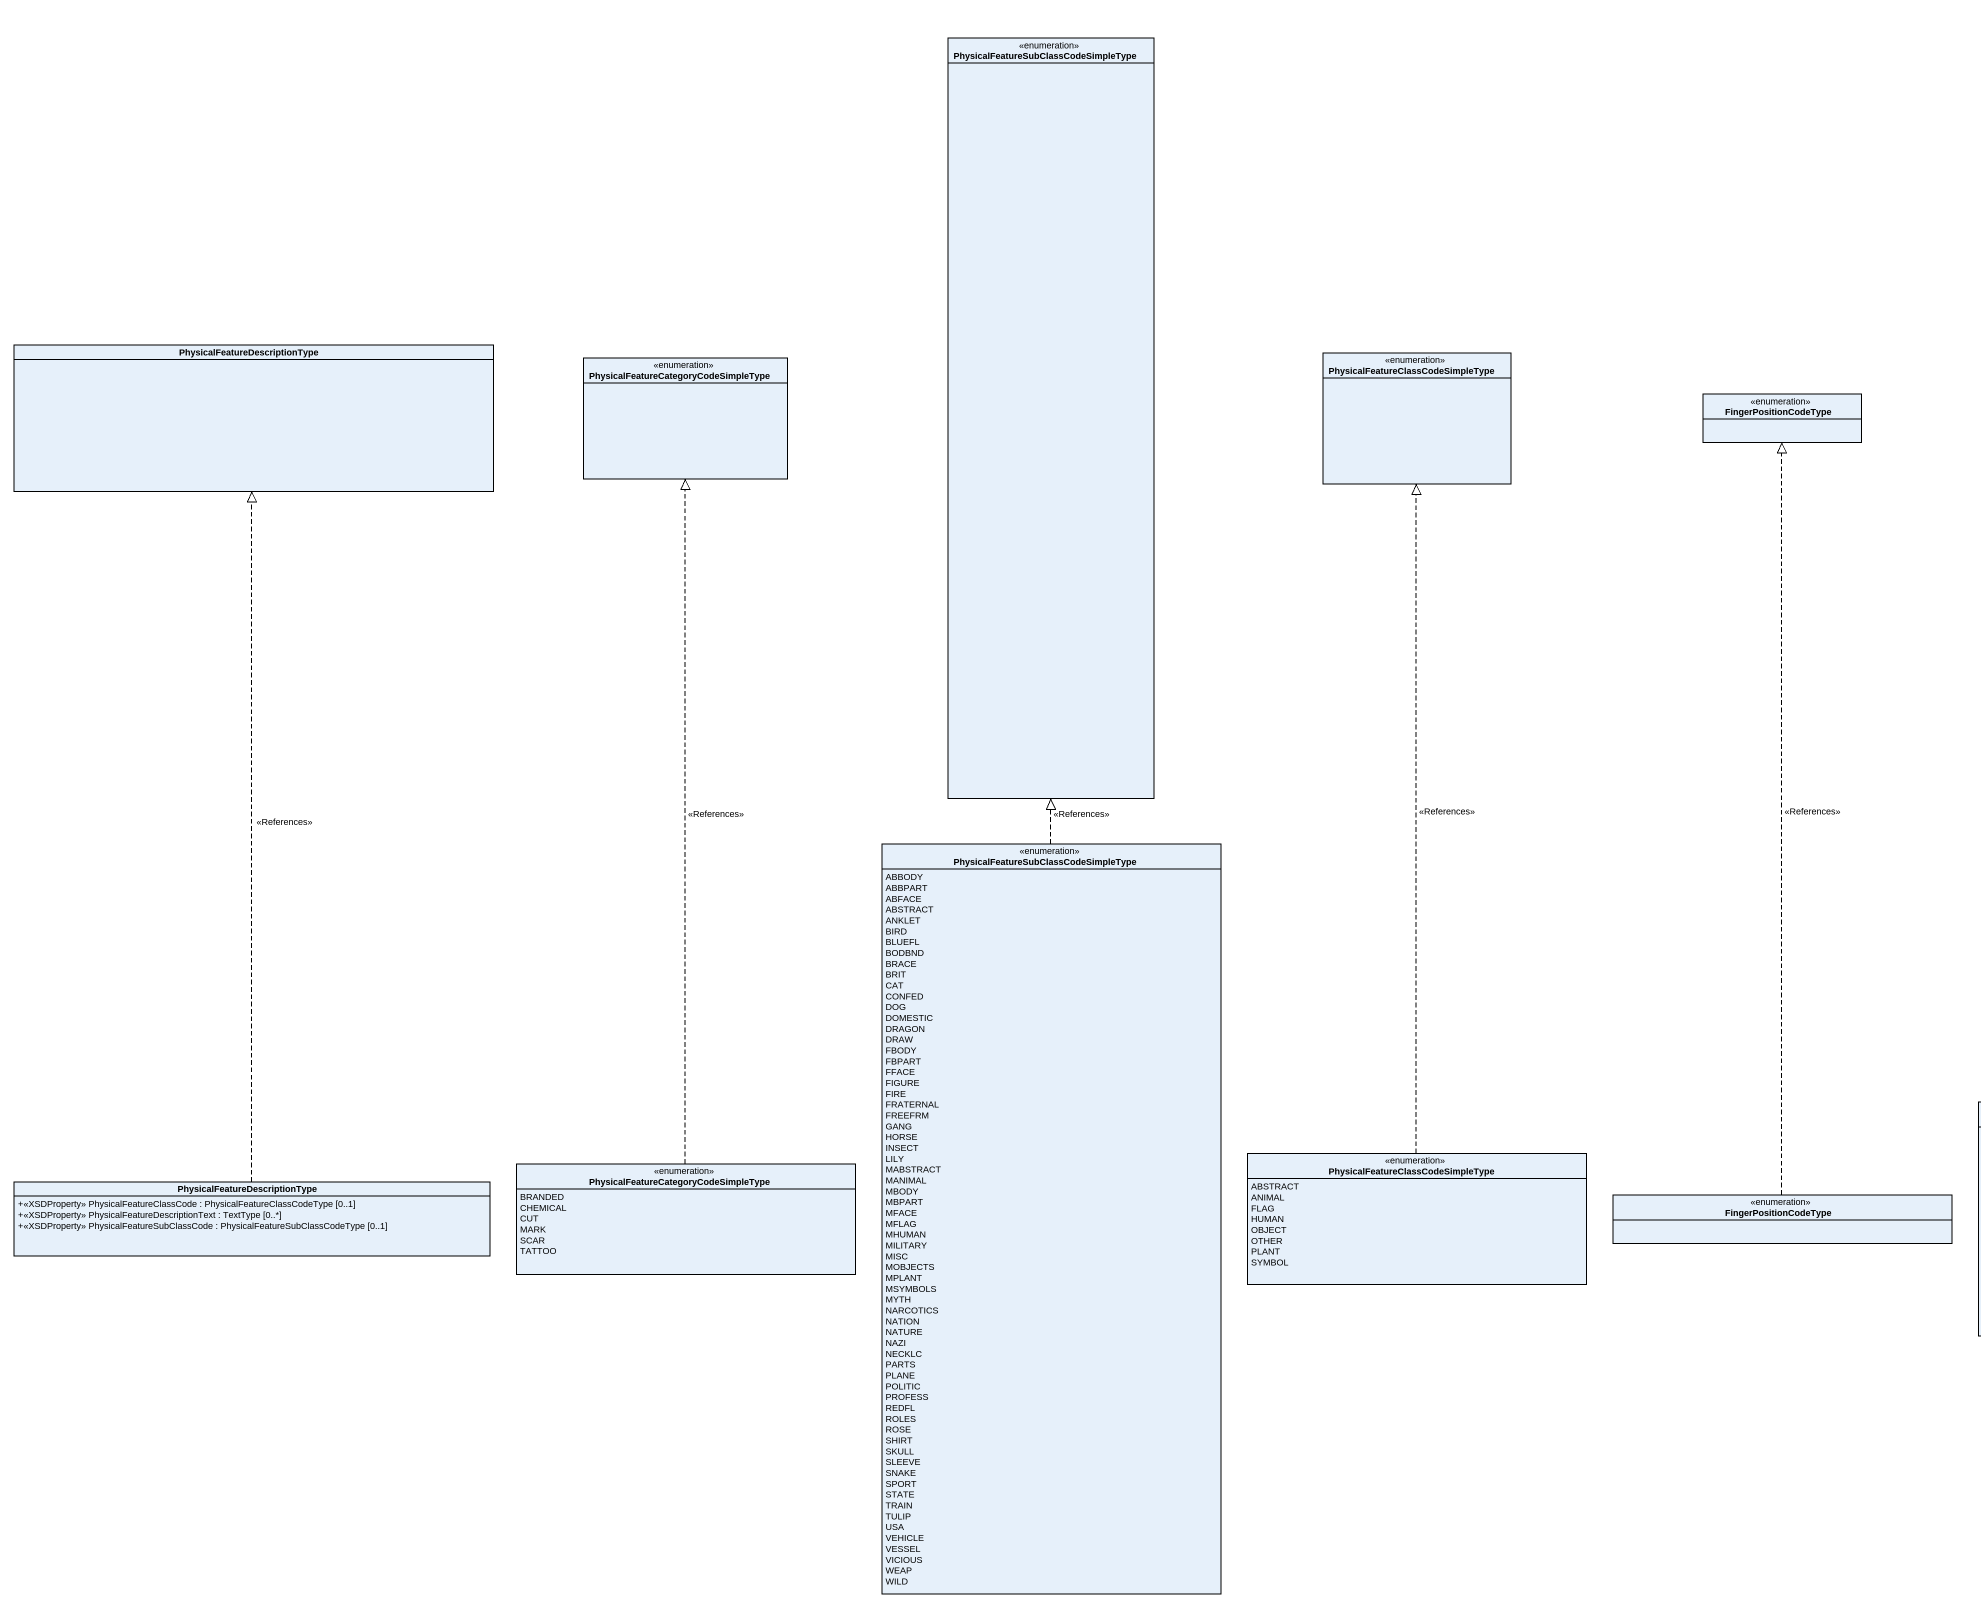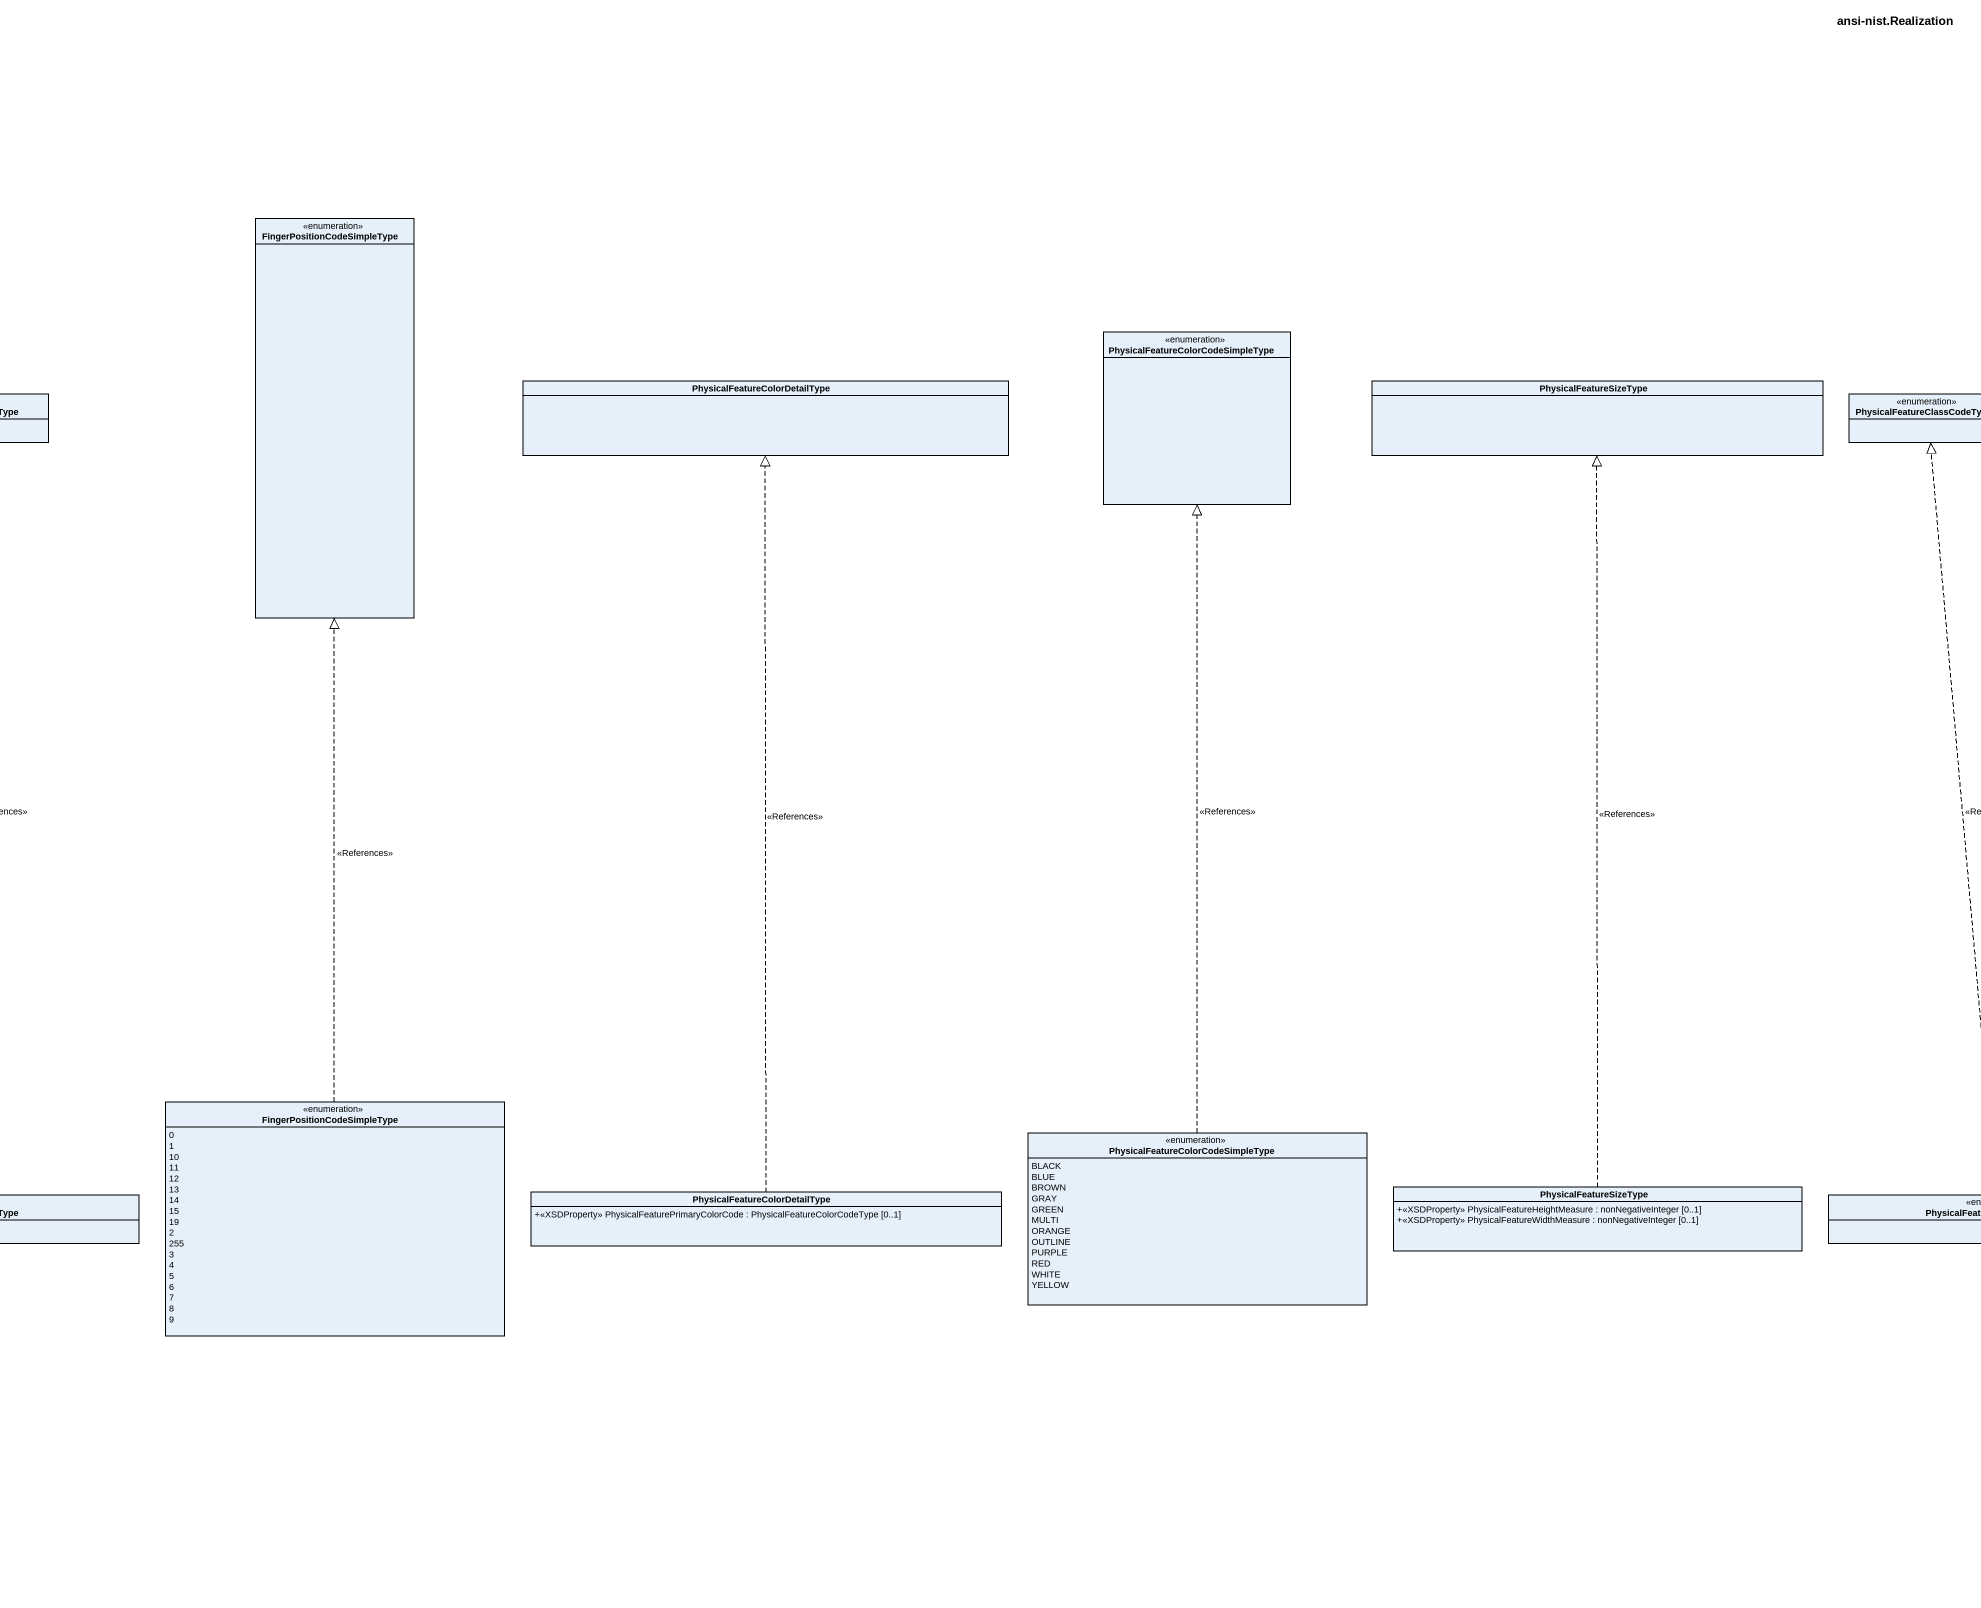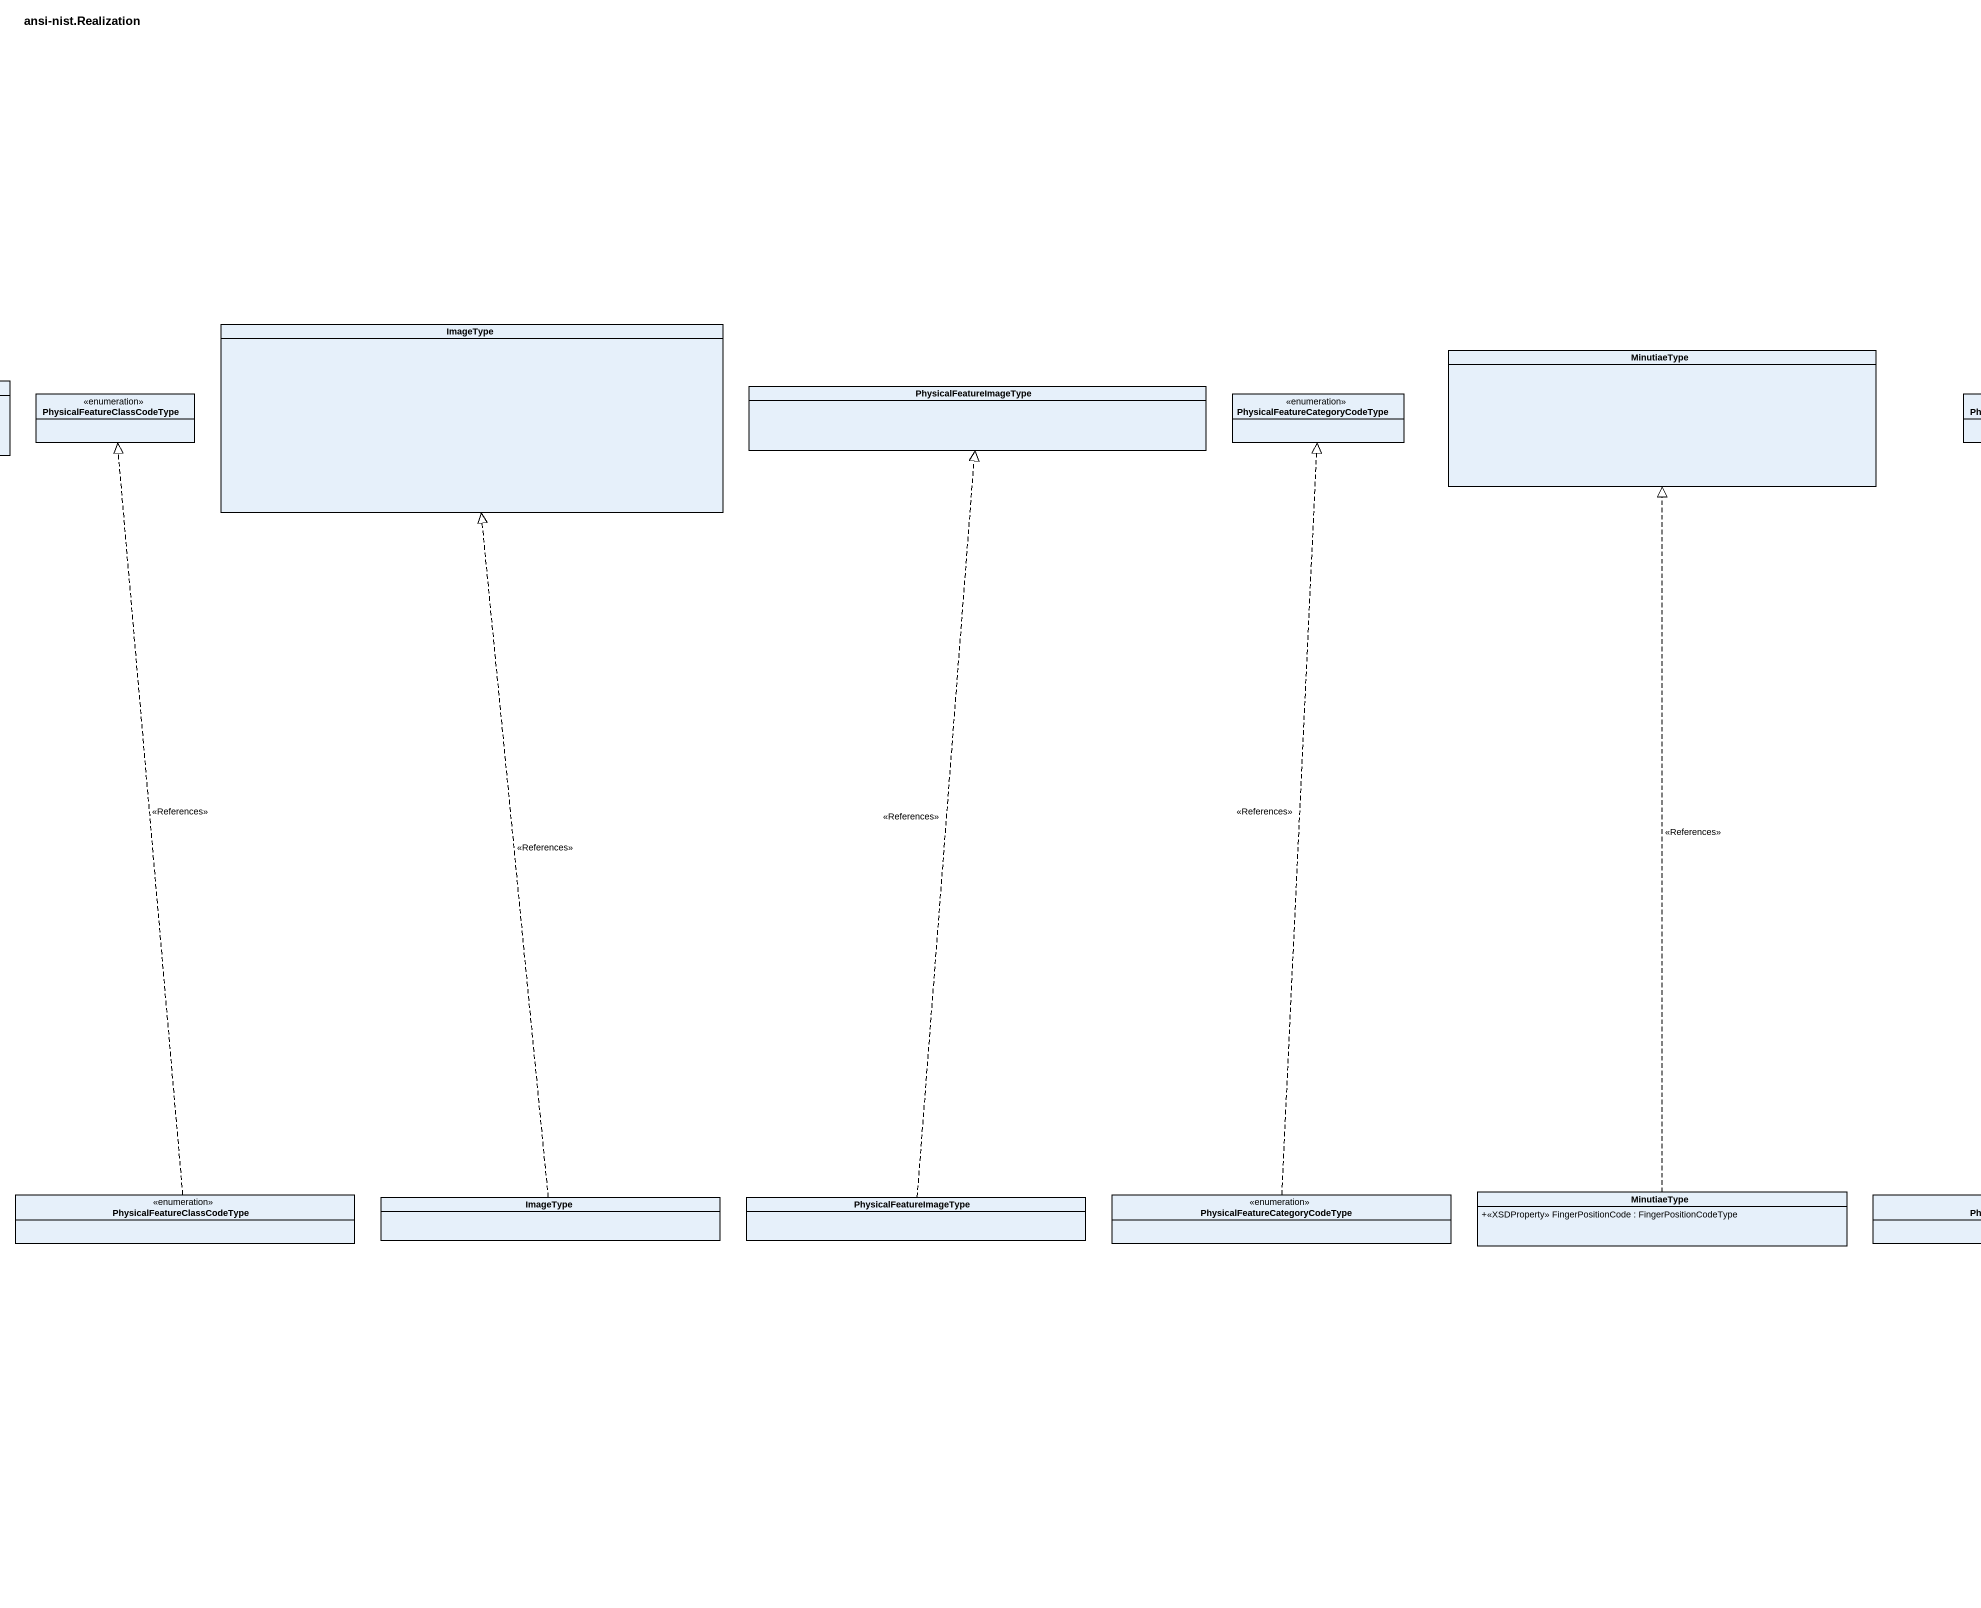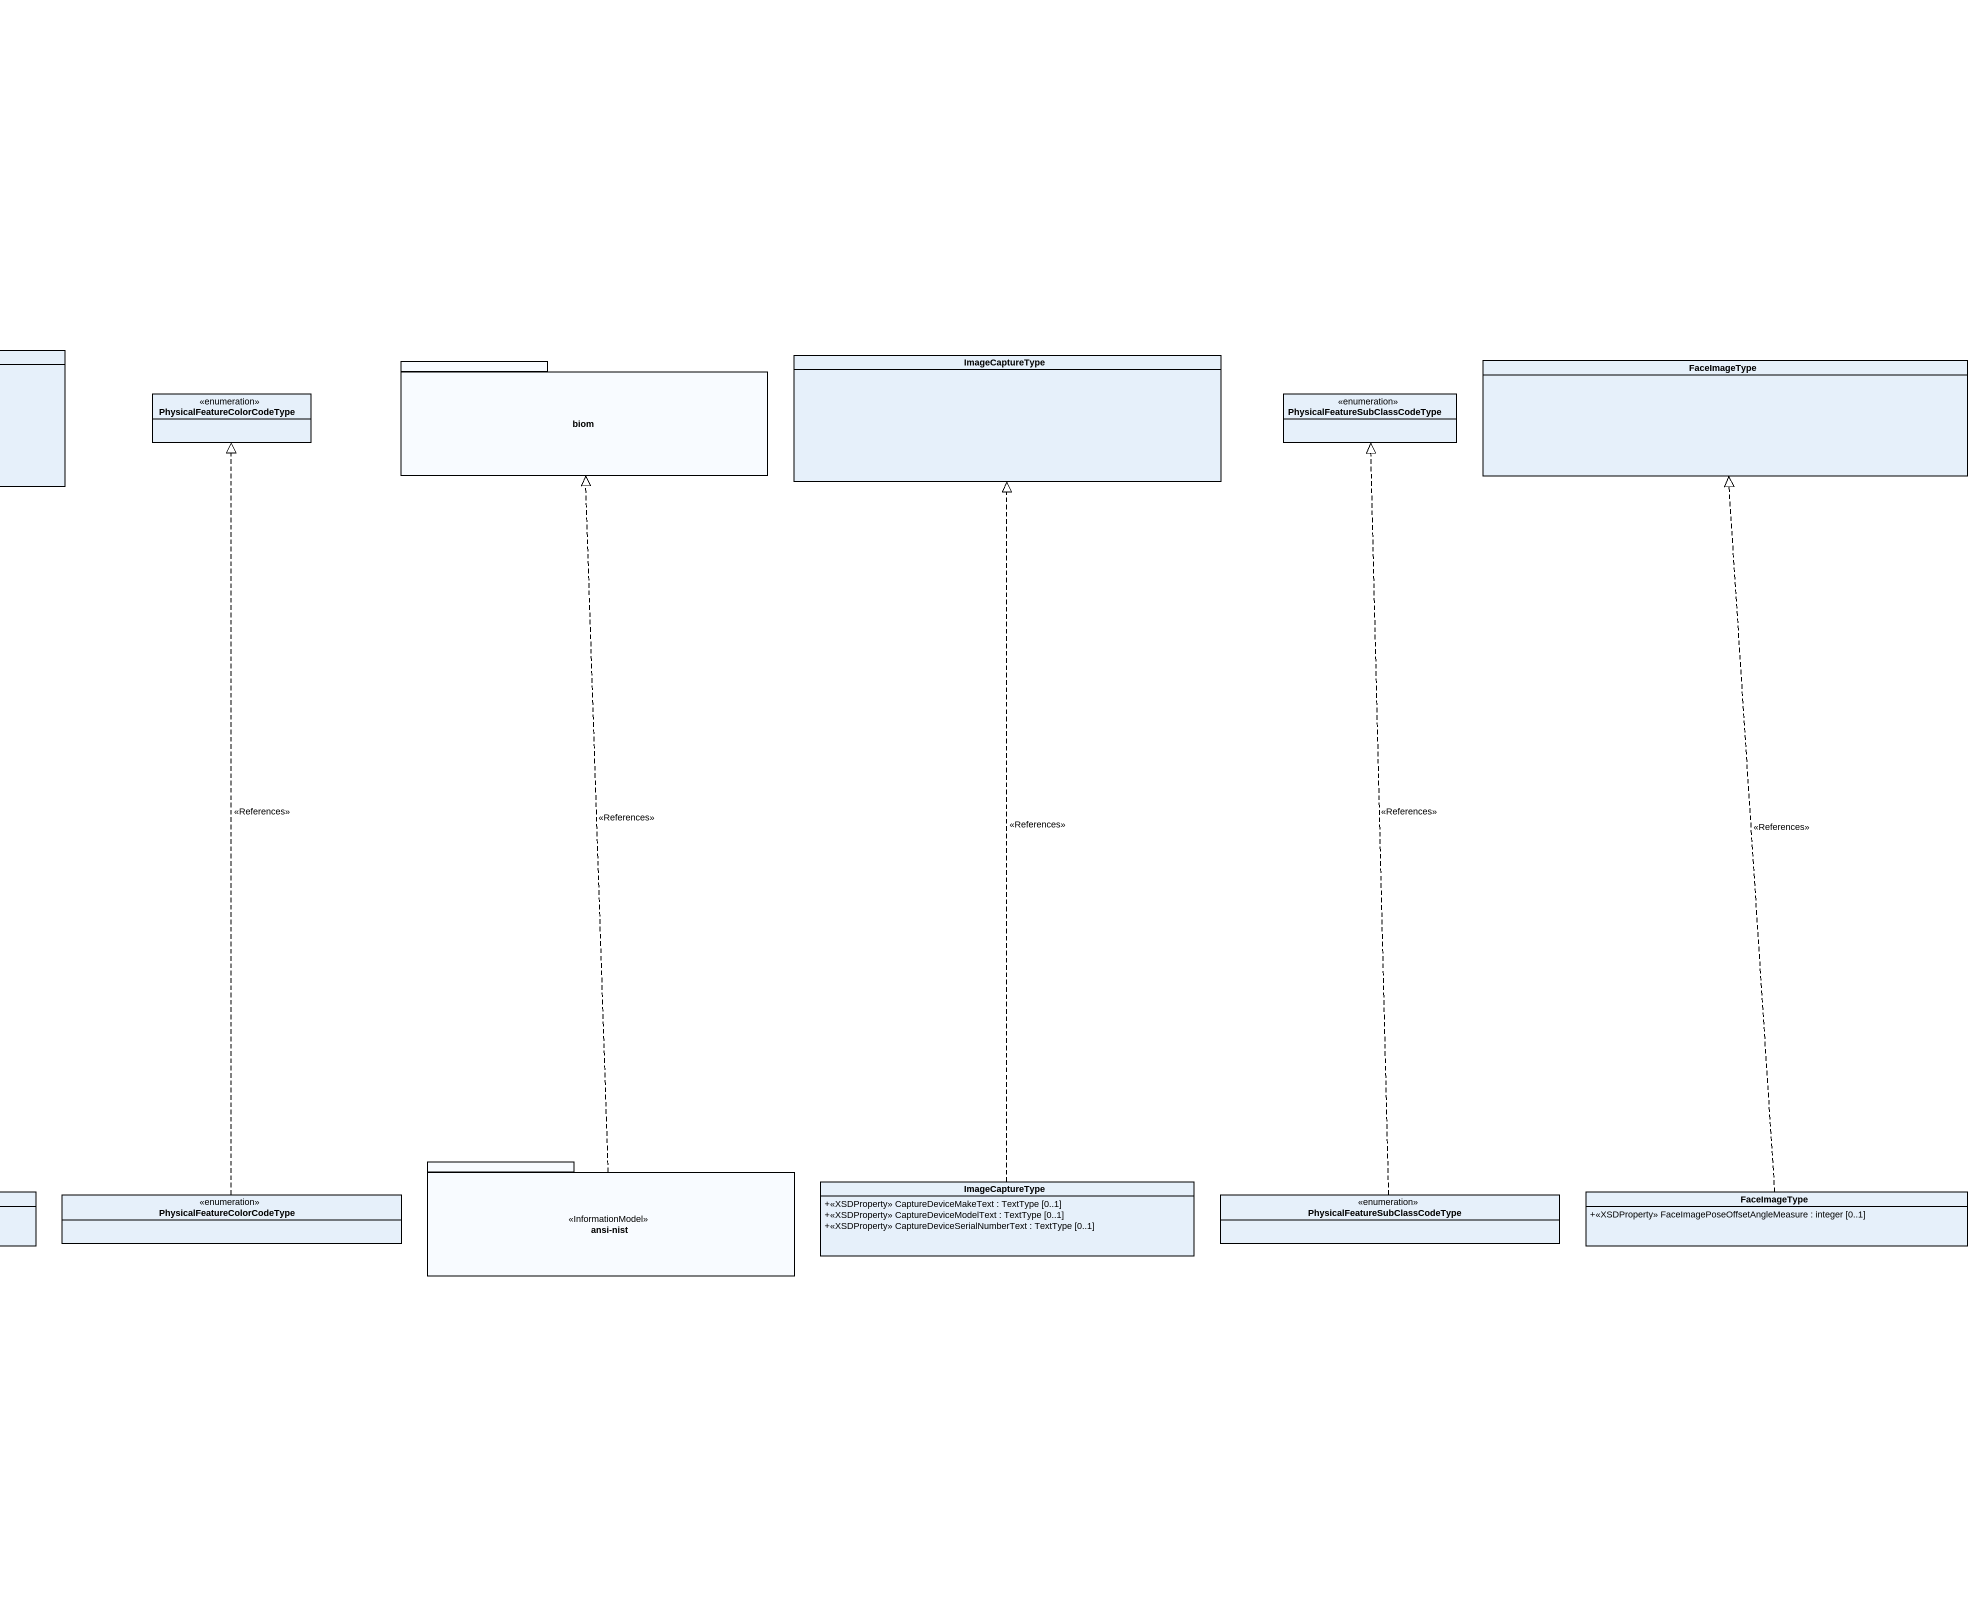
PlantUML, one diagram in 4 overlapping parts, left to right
@startuml
title ansi-nist.Realization
hide circle
hide empty members
skinparam classAttributeIconSize 0
enum "PhysicalFeatureSubClassCodeSimpleType" as PhysicalFeatureSubClassCodeS
enum FingerPositionCodeSimpleType
class "PhysicalFeatureDescriptionType" as PhysicalFeatureDescriptionTy
enum "PhysicalFeatureClassCodeSimpleType" as PhysicalFeatureClassCodeSimp
enum "PhysicalFeatureColorCodeSimpleType" as PhysicalFeatureColorCodeSimp
class ImageType
class MinutiaeType
class ImageCaptureType
enum "PhysicalFeatureCategoryCodeSimpleType" as PhysicalFeatureCategoryCodeS
enum FingerPositionCodeType
class "PhysicalFeatureColorDetailType" as PhysicalFeatureColorDetailTy
class PhysicalFeatureSizeType
enum PhysicalFeatureClassCodeType
class PhysicalFeatureImageType
enum "PhysicalFeatureCategoryCodeType" as PhysicalFeatureCategoryCodeT
enum PhysicalFeatureColorCodeType
package biom {
}
enum "PhysicalFeatureSubClassCodeType" as PhysicalFeatureSubClassCodeT
class FaceImageType
enum "PhysicalFeatureSubClassCodeSimpleType" as PhysicalFeatureSubClassCodeS_2 {
  ABBODY
  ABBPART
  ABFACE
  ABSTRACT
  ANKLET
  BIRD
  BLUEFL
  BODBND
  BRACE
  BRIT
  CAT
  CONFED
  DOG
  DOMESTIC
  DRAGON
  DRAW
  FBODY
  FBPART
  FFACE
  FIGURE
  FIRE
  FRATERNAL
  FREEFRM
  GANG
  HORSE
  INSECT
  LILY
  MABSTRACT
  MANIMAL
  MBODY
  MBPART
  MFACE
  MFLAG
  MHUMAN
  MILITARY
  MISC
  MOBJECTS
  MPLANT
  MSYMBOLS
  MYTH
  NARCOTICS
  NATION
  NATURE
  NAZI
  NECKLC
  PARTS
  PLANE
  POLITIC
  PROFESS
  REDFL
  ROLES
  ROSE
  SHIRT
  SKULL
  SLEEVE
  SNAKE
  SPORT
  STATE
  TRAIN
  TULIP
  USA
  VEHICLE
  VESSEL
  VICIOUS
  WEAP
  WILD
}
enum "FingerPositionCodeSimpleType" as FingerPositionCodeSimpleType_2 {
  0
  1
  10
  11
  12
  13
  14
  15
  19
  2
  255
  3
  4
  5
  6
  7
  8
  9
}
enum "PhysicalFeatureCategoryCodeSimpleType" as PhysicalFeatureCategoryCodeS_2 {
  BRANDED
  CHEMICAL
  CUT
  MARK
  SCAR
  TATTOO
}
enum "PhysicalFeatureClassCodeSimpleType" as PhysicalFeatureClassCodeSimp_2 {
  ABSTRACT
  ANIMAL
  FLAG
  HUMAN
  OBJECT
  OTHER
  PLANT
  SYMBOL
}
enum "PhysicalFeatureColorCodeSimpleType" as PhysicalFeatureColorCodeSimp_2 {
  BLACK
  BLUE
  BROWN
  GRAY
  GREEN
  MULTI
  ORANGE
  OUTLINE
  PURPLE
  RED
  WHITE
  YELLOW
}
package "ansi-nist" as ansi_nist <<InformationModel>> {
}
class "PhysicalFeatureDescriptionType" as PhysicalFeatureDescriptionTy_2 {
  +<<XSDProperty>> PhysicalFeatureClassCode : PhysicalFeatureClassCodeType [0..1]
  +<<XSDProperty>> PhysicalFeatureDescriptionText : TextType [0..*]
  +<<XSDProperty>> PhysicalFeatureSubClassCode : PhysicalFeatureSubClassCodeType [0..1]
}
enum "FingerPositionCodeType" as FingerPositionCodeType_2
class "PhysicalFeatureColorDetailType" as PhysicalFeatureColorDetailTy_2 {
  +<<XSDProperty>> PhysicalFeaturePrimaryColorCode : PhysicalFeatureColorCodeType [0..1]
}
class "PhysicalFeatureSizeType" as PhysicalFeatureSizeType_2 {
  +<<XSDProperty>> PhysicalFeatureHeightMeasure : nonNegativeInteger [0..1]
  +<<XSDProperty>> PhysicalFeatureWidthMeasure : nonNegativeInteger [0..1]
}
enum "PhysicalFeatureClassCodeType" as PhysicalFeatureClassCodeType_2
class "ImageType" as ImageType_2
class "PhysicalFeatureImageType" as PhysicalFeatureImageType_2
enum "PhysicalFeatureCategoryCodeType" as PhysicalFeatureCategoryCodeT_2
class "MinutiaeType" as MinutiaeType_2 {
  +<<XSDProperty>> FingerPositionCode : FingerPositionCodeType
}
enum "PhysicalFeatureColorCodeType" as PhysicalFeatureColorCodeType_2
class "ImageCaptureType" as ImageCaptureType_2 {
  +<<XSDProperty>> CaptureDeviceMakeText : TextType [0..1]
  +<<XSDProperty>> CaptureDeviceModelText : TextType [0..1]
  +<<XSDProperty>> CaptureDeviceSerialNumberText : TextType [0..1]
}
enum "PhysicalFeatureSubClassCodeType" as PhysicalFeatureSubClassCodeT_2
class "FaceImageType" as FaceImageType_2 {
  +<<XSDProperty>> FaceImagePoseOffsetAngleMeasure : integer [0..1]
}
PhysicalFeatureSubClassCodeS_2 .up.|> PhysicalFeatureSubClassCodeS : <<References>>
FingerPositionCodeSimpleType_2 .up.|> FingerPositionCodeSimpleType : <<References>>
PhysicalFeatureCategoryCodeS_2 .up.|> PhysicalFeatureCategoryCodeS : <<References>>
PhysicalFeatureClassCodeSimp_2 .up.|> PhysicalFeatureClassCodeSimp : <<References>>
PhysicalFeatureColorCodeSimp_2 .up.|> PhysicalFeatureColorCodeSimp : <<References>>
ansi_nist .up.|> biom : <<References>>
PhysicalFeatureDescriptionTy_2 .up.|> PhysicalFeatureDescriptionTy : <<References>>
FingerPositionCodeType_2 .up.|> FingerPositionCodeType : <<References>>
PhysicalFeatureColorDetailTy_2 .up.|> PhysicalFeatureColorDetailTy : <<References>>
PhysicalFeatureSizeType_2 .up.|> PhysicalFeatureSizeType : <<References>>
PhysicalFeatureClassCodeType_2 .up.|> PhysicalFeatureClassCodeType : <<References>>
ImageType_2 .up.|> ImageType : <<References>>
PhysicalFeatureImageType_2 .up.|> PhysicalFeatureImageType : <<References>>
PhysicalFeatureCategoryCodeT_2 .up.|> PhysicalFeatureCategoryCodeT : <<References>>
MinutiaeType_2 .up.|> MinutiaeType : <<References>>
PhysicalFeatureColorCodeType_2 .up.|> PhysicalFeatureColorCodeType : <<References>>
ImageCaptureType_2 .up.|> ImageCaptureType : <<References>>
PhysicalFeatureSubClassCodeT_2 .up.|> PhysicalFeatureSubClassCodeT : <<References>>
FaceImageType_2 .up.|> FaceImageType : <<References>>
@enduml
